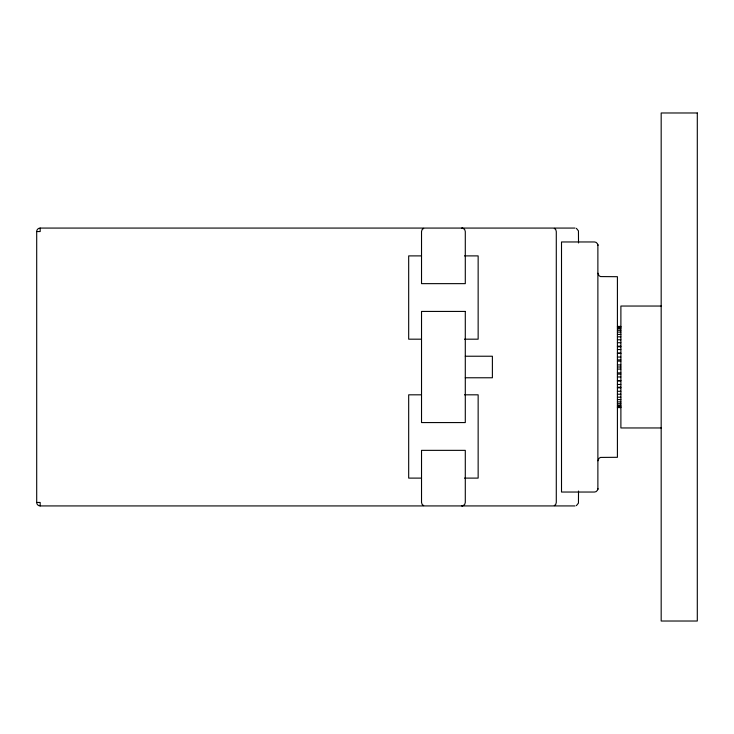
<?xml version="1.0" encoding="UTF-8"?>
<svg xmlns="http://www.w3.org/2000/svg" width="734" height="734" viewBox="0 0 734 734"><rect width="100%" height="100%" fill="white"/><g stroke="black" fill="none" stroke-linecap="round" stroke-linejoin="round"><path stroke-width="1.1" d="M597.88 489.349L597.88 244.651M597.971 460.778L598.981 458.319L600.54 457.42L617.413 457.3L617.413 276.7L600.54 276.58L598.981 275.681L597.971 273.222M597.852 489.459L597.971 488.56M597.604 490.101L596.127 491.624L594.494 492.037L561.51 492.037L561.51 241.963L594.494 241.963L596.127 242.376L597.604 243.899M554.308 505.662L555.748 504.386L556.289 502.451L556.289 231.549L555.748 229.614L554.308 228.338M423.674 228.338L422.114 229.614L421.527 231.549L421.527 283.645L465.292 283.645L465.292 231.549L464.705 229.614L463.145 228.338M463.145 505.662L464.705 504.386L465.292 502.451L465.292 450.355L421.527 450.355L421.527 502.451L422.114 504.386L423.674 505.662M576.374 505.662L578.447 503.129L578.52 491.028M462.714 505.809L461.814 505.928L462.493 505.864M575.043 505.928L40.177 505.928A3.477 3.477 0 0 1 36.7 502.451L36.7 231.549A3.477 3.477 0 0 1 40.177 228.072L575.043 228.072M36.7 231.549L40.177 231.549L40.177 228.072M421.206 255.891L408.682 255.891L408.682 339.181L421.206 339.181M464.475 255.891L478.146 255.891L478.146 339.181L464.475 339.181M661.178 306.041L620.891 306.041L620.891 427.959L661.178 427.959M617.413 326.419L620.817 326.419M617.413 326.786L620.817 326.786M617.413 327.603L620.817 327.603M617.413 328.713L620.817 328.713M617.413 330.3L620.817 330.3M617.413 332.098L620.817 332.098M617.413 334.41L620.817 334.41M617.413 336.833L620.817 336.833M617.413 339.778L620.817 339.778M617.413 342.723L620.817 342.723M617.413 346.182L620.817 346.182M617.413 346.769L620.817 346.769M617.413 349.54L620.817 349.54M617.413 353.063L620.817 353.063M617.413 353.393L620.817 353.393M465.292 356.229L492.386 356.229L492.386 377.771L465.292 377.771M617.413 357.036L620.817 357.036M617.413 359.899L620.817 359.899M617.413 361.128L620.817 361.128M617.413 364.917L620.817 364.917M617.413 367L620.817 367M617.413 369.083L620.817 369.083M617.413 372.872L620.817 372.872M617.413 374.101L620.817 374.101M617.413 376.964L620.817 376.964M617.413 380.607L620.817 380.607M617.413 380.937L620.817 380.937M617.413 384.46L620.817 384.46M617.413 387.231L620.817 387.231M617.413 387.818L620.817 387.818M617.413 391.277L620.817 391.277M617.413 394.222L620.817 394.222M421.206 394.819L408.682 394.819L408.682 478.109L421.206 478.109M464.475 394.819L478.146 394.819L478.146 478.109L464.475 478.109M617.413 397.167L620.817 397.167M617.413 399.59L620.817 399.59M617.413 401.902L620.817 401.902M617.413 403.7L620.817 403.7M617.413 405.287L620.817 405.287M617.413 406.397L620.817 406.397M617.413 407.214L620.817 407.214M617.413 407.581L620.817 407.581M36.7 502.451L40.177 502.451L40.177 505.928M462.493 228.136L461.814 228.072L462.714 228.191M576.374 228.338L578.447 230.871L578.52 242.972M597.852 244.541L597.971 245.44M697.3 112.981L661.178 112.981L661.178 621.019L697.3 621.019L697.3 112.981M465.292 311.427L421.527 311.427L421.527 422.573L465.292 422.573L465.292 311.427"/></g></svg>
